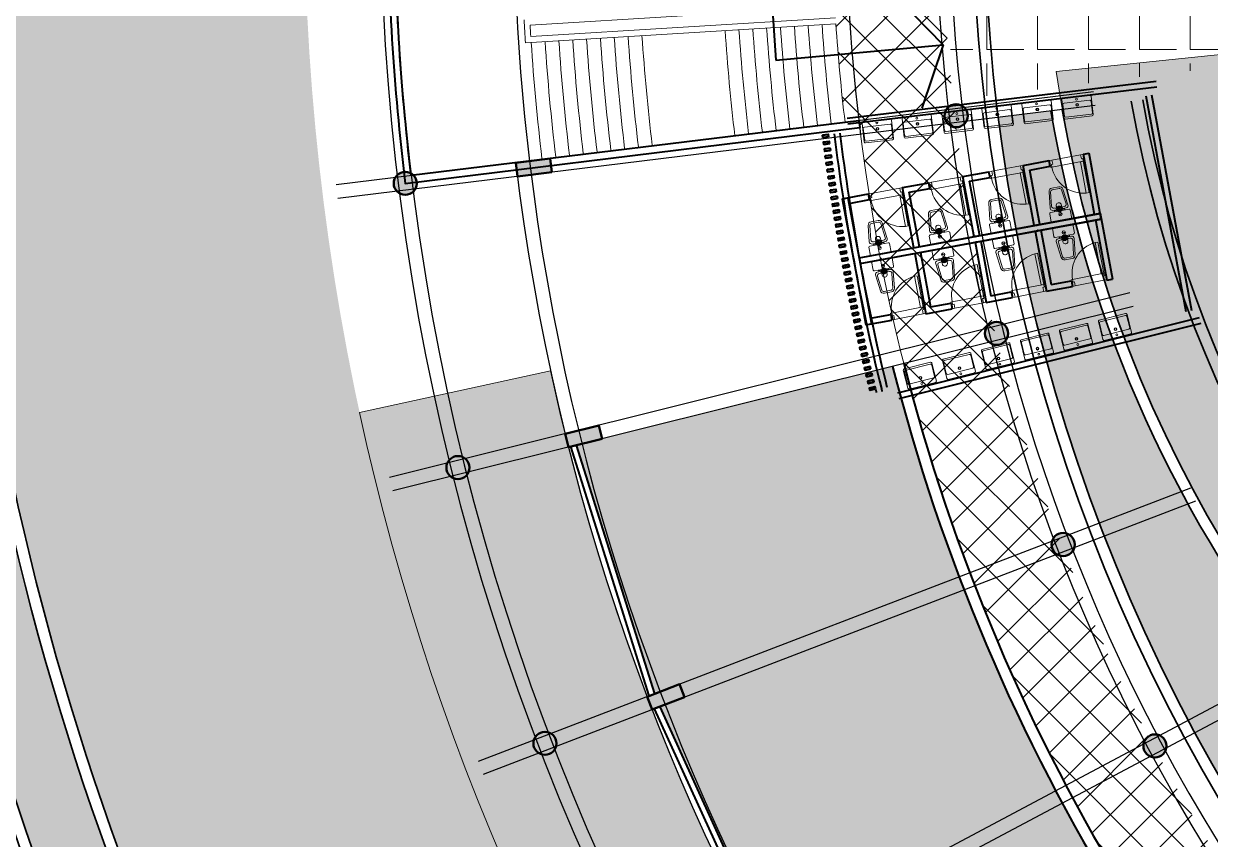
# Model space of a CAD drawing. Header units: inches. Extents: x -1373420 to 1275728, y -1279082 to 1370051.
# Drawn here: x -51074 to -50048, y 44632 to 45338 of the extents above; entities that cross this region are included whole.
import ezdxf

# ---------------------------------------------------------------- set-up
doc = ezdxf.new("R2010")
doc.units = ezdxf.units.IN
doc.header["$LTSCALE"] = 100
doc.header["$MEASUREMENT"] = 0
doc.linetypes.add('DASHED2', pattern=[0.375, 0.25, -0.125])
for name, color, linetype, true_color in [('6', 7, 'Continuous', 0x57a70c), ('7', 7, 'Continuous', 0x4a8e0b), ('road', 7, 'Continuous', 0x768ba2)]:
    doc.layers.add(name, color=color, linetype=linetype, true_color=true_color)
doc.layers.add('a Walkway', color=7, linetype='Continuous', lineweight=30, true_color=0x4b2e26)
for name, color, linetype, lineweight in [('ar_ Door', 7, 'Continuous', 0), ('beam', 40, 'Continuous', 15), ('Building', 250, 'Continuous', 60), ('COLUMN', 1, 'Continuous', 40), ('FIX', 8, 'Continuous', 13), ('fixture', 251, 'Continuous', 18), ('Hatch', 213, 'Continuous', 13), ('Louver', 33, 'Continuous', 40), ('WALL', 7, 'Continuous', 35)]:
    doc.layers.add(name, color=color, linetype=linetype, lineweight=lineweight)
doc.layers.add('HS', color=7, linetype='Continuous')
doc.layers.add('rest circle', color=76, linetype='Continuous')
doc.styles.get("Standard").update_dxf_attribs({"font": 'arial.ttf'})
doc.dimstyles.get("Standard").update_dxf_attribs({"dimtxt": 12, "dimasz": 0.18, "dimexe": 0.18, "dimexo": 0.0625, "dimgap": 0.09, "dimtad": 0, "dimtih": 1, "dimtoh": 1, "dimdec": 1, "dimzin": 0, "dimdsep": 46, "dimlunit": 4, "dimtxsty": 'Standard', "dimcen": 0.09, "dimadec": 0, "dimazin": 0, "dimtfac": 1, "dimtdec": 1, "dimtofl": 0, "dimtmove": 0, "dimatfit": 3, "dimfxl": 1, "dimtolj": 1, "dimtzin": 0, "dimarcsym": 0})

# ---------------------------------------------------------------- blocks, each defined once
blk = doc.blocks.new('A$Cd32af88c')
at = {"layer": 'HS'}
h = blk.add_hatch(color=256, dxfattribs=at)
h.dxf.hatch_style = 1
h.paths.add_polyline_path([(0, 10, 1), (20, 10, 1)])
at = {"layer": 'COLUMN'}
blk.add_circle((10, 10), 10, dxfattribs=at)
blk = doc.blocks.new('A$C2b1145ed')
h = blk.add_hatch(color=256)
h.dxf.hatch_style = 1
h.paths.add_polyline_path([(152.0593707966722, 1605.995182761746), (150.5969386758104, 1617.905736581441), (120.8205541265708, 1614.249656279287), (122.2829862474325, 1602.339102459591)])
h = blk.add_hatch(color=256)
h.dxf.hatch_style = 1
h.paths.add_polyline_path([(195.532790137236, 1375.453578278666), (192.62972739004, 1387.097126993978), (163.5208556017601, 1379.839470125988), (166.4239183489561, 1368.195921410676)])
h = blk.add_hatch(color=256)
h.dxf.hatch_style = 1
h.paths.add_polyline_path([(266.7781191683242, 1151.928473026381), (262.4777037737805, 1163.131438144347), (234.4702909788645, 1152.380399657988), (238.7707063734081, 1141.177434540022)])
at = {"layer": 'Hatch', "lineweight": 5, "true_color": 0x636466}
h = blk.add_hatch(dxfattribs=at)
h.set_pattern_fill('ANSI37', color=251, scale=200)
h.set_pattern_definition([(45, (0, 0), (-17.67766952966369, 17.67766952966369), []), (135, (0, 0), (-17.67766952966369, -17.67766952966369), [])])
edge = h.paths.add_edge_path()
edge.add_line((1180.788041485121, 3147.314239261967), (1134.375030497045, 3216.124357784041))
edge.add_arc((2058.409664708382, 1846.161709622711), 1652.464118393885, 123.9995159391951, 169.3844037144346)
edge.add_line((434.2270731514291, 2150.576840427049), (433.6446437504856, 2150.685437409637))
edge.add_line((433.6446437504856, 2150.685437409637), (397.5272540483896, 2154.981864632687))
edge.add_line((397.5272540483896, 2154.981864632687), (384.1123952329992, 2045.802921381442))
edge.add_line((384.1123952329992, 2045.802921381442), (130.7438710934673, 2076.764797914737))
edge.add_arc((2058.45703773025, 1846.116442155251), 1941.462520070724, 173.177070234812, 179.9999999999999)
edge.add_line((116.9945176595259, 1846.116442155253), (405.928900306335, 1846.116442155253))
edge.add_line((405.928900306335, 1846.116442155253), (405.9397927437553, 1840.116442155395))
edge.add_line((405.9397927437553, 1840.116442155395), (393.9397142169341, 1840.116442155392))
edge.add_arc((2058.457037730245, 1846.116442155271), 1664.528137423911, 180.2065302555176, 183.1532883231089)
edge.add_line((396.4490922795774, 1754.554935315523), (397.6789067561392, 1734.447646361312))
edge.add_arc((2058.457037730261, 1846.116442155272), 1664.528137423928, 183.8467116768918, 186.7934697444786)
edge.add_line((405.6155578763651, 1649.218085762046), (417.5261896375539, 1650.68052745292))
edge.add_line((417.5261896375539, 1650.68052745292), (418.2574056979847, 1644.725250543072))
edge.add_line((418.2574056979847, 1644.725250543072), (418.2465944511412, 1644.723923088878))
edge.add_arc((2058.457037730203, 1846.116442155253), 1652.528137423867, 186.9999999999999, 236)
edge.add_line((1134.375030497044, 476.1085265264669), (1180.788041485121, 544.9186450485395))
edge.add_arc((2058.4570377302, 1846.116442155253), 1569.528137423859, 123.99999999999989, 236.0000000000001, ccw=False)
at = {"layer": 'beam', "lineweight": 25}
for p, q in [((620.442028152921, 1675.595459585274), (-34.51288399052015, 1595.177108286542)), ((621.9044602737827, 1663.684905765578), (-33.05045186965839, 1583.266554466846)), ((651.9420541544171, 1501.616552107393), (11.66960827836499, 1341.9787019016)), ((654.8451169016131, 1489.973003392081), (14.57267102556102, 1330.335153186288)), ((704.4099789594779, 1332.773344509508), (88.36498679041455, 1096.295828052134)), ((708.7103943540214, 1321.570379391542), (92.66540218495817, 1085.092862934167)), ((777.0636266577204, 1171.582900123274), (194.4299001031479, 861.7910525101373)), ((782.6972854111511, 1160.987529008967), (200.0635588565787, 851.1956813958302))]:
    blk.add_line(p, q, dxfattribs=at)
for radius, start, end in [(2054.528137423852, 115.8326743939538, 236.1673256060462), (2042.528137423852, 115.8316913411407, 236.1683086588593), (1939.462520070675, 115.7816644231915, 186.8227471673833), (1574.52813742386, 115.7816644231915, 236.2183355768086), (1562.52813742386, 115.7799876279469, 236.2200123720531), (1652.528137423866, 173.2080300024015, 187.2080300024014), (1951.462520070675, 186.8238371400027, 236.2183355768086), (1939.462520070675, 186.8227471673833, 236.2183355768086)]:
    blk.add_arc((2058.457037730201, 1846.116442155253), radius, start, end, dxfattribs=at)
at = {"layer": 'COLUMN'}
for points in [[(152.0593707966722, 1605.995182761746), (150.5969386758104, 1617.905736581441), (120.8205541265708, 1614.249656279287), (122.2829862474325, 1602.339102459591)], [(195.532790137236, 1375.453578278666), (192.62972739004, 1387.097126993978), (163.5208556017601, 1379.839470125988), (166.4239183489561, 1368.195921410676)], [(266.7781191683242, 1151.928473026381), (262.4777037737805, 1163.131438144347), (234.4702909788645, 1152.380399657988), (238.7707063734081, 1141.177434540022)]]:
    blk.add_lwpolyline(points, close=True, dxfattribs=at)
at = {"layer": 'WALL', "lineweight": 20}
for p, q in [((133.2207513340576, 1733.373289905759), (396.7543349772503, 1749.56426132344)), ((129.1716168378113, 1718.097603924784), (397.670063070273, 1734.592239347112)), ((133.8312367294062, 1723.39194192154), (397.3648203725988, 1739.582913339221))]:
    blk.add_line(p, q, dxfattribs=at)
at = {"layer": 'WALL'}
blk.add_line((417.5261896375539, 1650.68052745292), (418.2574056979847, 1644.725250543072), dxfattribs=at)
blk.add_lwpolyline([(417.526189637554, 1650.68052745292), (30.43112618972964, 1603.151230059797, -0.02908268702793248), (15.9377129334564, 1840.116442155254), (405.9397927437551, 1840.116442155395), (405.9397927437556, 1840.116442155253), (405.928900306335, 1846.116442155253), (10, 1846.116442155253, 0.03090124032127037), (25.26888812850746, 1596.472327973421), (418.2574056979847, 1644.725250543072)], format="xyb", dxfattribs=at)
at = {"layer": 'WALL', "lineweight": 20}
for radius, start, end in [(1933.528137423866, 183.2036710568814, 183.7963289431184), (1664.528137423866, 183.8442184177549, 186.7919699975985), (1928.528137423866, 183.3514518855332, 183.6485481144668), (1832.528137423866, 183.8126613049362, 186.7919699975985), (1760.52875854587, 183.8276818406882, 186.7919699975985), (1748.528137423866, 183.8276818406882, 186.7919699975985), (1736.528137423866, 183.8299462585927, 186.7919699975985), (1724.528137423866, 183.8322421905885, 186.7919699975985), (1712.528137423866, 183.8345702991655, 186.7919699975985), (1700.528137423866, 183.8369312655143, 186.7919699975985), (1688.528137423866, 183.8393257901899, 186.7919699975985), (1676.528137423866, 183.8417545938054, 186.7919699975985), (1928.528137423866, 183.7970972274639, 186.7919699975985), (1916.528137423866, 183.7989574657323, 186.7919699975985), (1904.528137423866, 183.8008411462009, 186.7919699975985), (1892.528137423866, 183.8027487147997, 186.7919699975985), (1880.528137423866, 183.8046806288409, 186.7919699975985), (1868.528137423866, 183.8066373573849, 186.7919699975985), (1856.528137423866, 183.8086193816199, 186.7919699975985), (1844.528137423866, 183.8106271952562, 186.7919699975985), (1652.528137423866, 186.7919699975984, 236.2200123720531)]:
    blk.add_arc((2058.457037730201, 1846.116442155253), radius, start, end, dxfattribs=at)
at = {"lineweight": 60}
for p, rotation in [((492.9677373183259, 1643.823427551398), 6.999999999999978), ((16.56212004614571, 1585.328173022956), 6.999999999999978), ((529.2899740359488, 1454.546135857295), 13.99999999999984), ((63.5641902538357, 1338.427656314328), 13.99999999999984), ((588.4085695692954, 1271.106255533005), 20.99999999999971), ((140.3055180153258, 1099.095610051818), 20.99999999999971), ((669.4422018257983, 1096.23845268027), 27.99999999999963)]:
    blk.add_blockref('A$Cd32af88c', p, dxfattribs=dict(at, rotation=rotation))
blk = doc.blocks.new('window louvers')
at = {"layer": 'ar_ Door'}
for p, q in [((1324973.408022736, -492366.5892883244), (1324971.504022736, -492366.5892883244)), ((1324971.504022736, -492366.5892883244), (1324971.504022735, -492388.5892883217)), ((1324973.408022735, -492388.5892883217), (1324973.408022736, -492366.5892883244)), ((1324950.360022735, -492388.5892883217), (1324950.360022735, -492393.3492883217)), ((1324950.360022735, -492388.5892883217), (1324951.312022735, -492388.5892883217)), ((1324951.312022735, -492388.5892883217), (1324951.312022735, -492390.4932883217)), ((1324951.312022735, -492390.4932883217), (1324952.264022735, -492390.4932883217)), ((1324952.264022735, -492390.4932883217), (1324952.264022735, -492393.3492883217)), ((1324971.504022735, -492388.5892883217), (1324973.408022735, -492388.5892883217)), ((1324973.408022735, -492390.4932883217), (1324972.456022735, -492390.4932883217)), ((1324972.456022735, -492390.4932883217), (1324972.456022735, -492393.3492883217)), ((1324973.408022735, -492388.5892883217), (1324973.408022735, -492390.4932883217)), ((1324974.360022735, -492388.5892883217), (1324973.408022735, -492388.5892883217)), ((1324974.360022735, -492388.5892883217), (1324974.360022735, -492393.3492883217)), ((1324950.360022735, -492393.3492883217), (1324952.264022735, -492393.3492883217)), ((1324974.360022735, -492393.3492883217), (1324972.456022735, -492393.3492883217))]:
    blk.add_line(p, q, dxfattribs=at)
at = {"layer": 'ar_ Door', "linetype": 'DASHED2', "ltscale": 10}
for p, q in [((1324973.408022735, -492388.5892883245), (1324951.312022735, -492388.5892883217)), ((1324972.456022735, -492393.3492883217), (1324952.264022735, -492393.3492883217))]:
    blk.add_line(p, q, dxfattribs=at)
at = {"layer": 'ar_ Door'}
blk.add_arc((1324973.420431579, -492388.6144955697), 22.1084232151082, 94.97277033807457, 179.9346733495194, dxfattribs=at)
blk = doc.blocks.new('basin 01')
at = {"color": 0}
for p, q in [((-2.755877337491258, -1.68609706119878), (-2.755877337491256, -17.68609706119878)), ((-2.230198646982899, -5.993653774194172), (-2.230198646982899, -16.13664382079912)), ((-1.755877337491258, -0.6860970611987796), (21.74412266250874, -0.6860970611987796)), ((-1.172495039794739, -4.935950167005103), (21.16074036407371, -4.935950167005103)), ((22.21844397162931, -5.993653774194172), (22.21844397162931, -16.13664382079912)), ((22.74412266250874, -1.68609706119878), (22.74412266250874, -17.68609706119878)), ((21.74412266250874, -18.68609706119878), (-1.75587733749126, -18.68609706119878)), ((-1.172495039794739, -17.1943474279891), (21.16074036407371, -17.1943474279891))]:
    blk.add_line(p, q, dxfattribs=at)
for centre, radius in [((9.994122662508742, -7.726144031769707), 1.189062721042619), ((9.994122662508742, -2.732613738520001), 0.8109060988912583), ((9.994122662508742, -7.726144031769707), 0.8109060988912583)]:
    blk.add_circle(centre, radius, dxfattribs=at)
for centre, radius, start, end in [((-1.755877337491258, -1.68609706119878), 1, 90, 180), ((-1.172495039794739, -5.993653774194172), 1.057703607249467, 90, 180), ((21.16074036407371, -5.993653774194172), 1.057703607249467, 0, 90), ((21.74412266250874, -1.68609706119878), 1, 0, 90), ((-1.75587733749126, -17.68609706119878), 1, 180, 270), ((-1.172495039794739, -16.13664382079912), 1.057703607249467, 180, 270), ((21.16074036407371, -16.13664382079912), 1.057703607249467, 270, 0), ((21.74412266250874, -17.68609706119878), 1, 270, 0)]:
    blk.add_arc(centre, radius, start, end, dxfattribs=at)
blk = doc.blocks.new('COMMODE')
for p, q in [((9, 4.583000645652646e-13), (-8.999999999999996, 4.547473508864641e-13)), ((-8.999999999999996, -7.515937766717343), (-8.999999999999996, 4.547473508864641e-13)), ((9, 4.583000645652646e-13), (9.000000000000007, -7.515937766717336)), ((8.142857142855071, -8.373080623862272), (-8.14285714285506, -8.373080623862279)), ((-4.499999999985445, -9.857579529830673), (-5.873441270683539, -9.857579529830673)), ((4.500000000000004, -9.139822511969665), (-4.499999999970893, -9.139822511976945)), ((4.500000000000004, -9.85757952983067), (-4.499999999970893, -9.857579529823397)), ((4.500000000000004, -9.857579529845221), (5.881443433478129, -9.857579529823393)), ((-6.092598863702722, -26.37565756614595), (-7.865608193664226, -12.0344154735717)), ((-6.448946938529836, -13.31312372577622), (-4.830297785651045, -26.06314640897426)), ((4.417308428644905, -11.3899307888928), (-4.622825299768007, -11.38993078890007)), ((4.830297785694722, -26.06314640891605), (6.244823703091249, -13.2806423093275)), ((6.158749513007944, -26.31493391757203), (7.874245211816749, -12.02711145085731)), ((3.116211558241059, -27.49999999999955), (-3.116211558095518, -27.49999999999955)), ((3.175325871023244, -28.99999999999955), (-3.116211558095518, -28.99999999999955))]:
    blk.add_line(p, q)
at = {"ltscale": 3}
for p, q in [((-4.499999999999996, -8.373080623862279), (-4.499999999985445, -9.857579529830673)), ((4.500000000000004, -8.373080623862275), (4.500000000000004, -9.857579529837945)), ((-2.897350294850181, -11.38993078890007), (-2.897350294850181, -10.88993078890007)), ((-2.897350294850181, -10.88993078890007), (2.897350294835636, -10.88993078890735)), ((2.897350294850188, -11.38993078890007), (2.897350294835636, -10.88993078890735))]:
    blk.add_line(p, q, dxfattribs=at)
at = {"lineweight": 30, "ltscale": 3}
for p, q in [((1.192636729479776, -9.999999999999545), (-1.192636729479769, -9.999999999999542)), ((3.552713678800501e-15, -11.19263672947932), (3.552713678800501e-15, -8.807363270519769))]:
    blk.add_line(p, q, dxfattribs=at)
for points in [[(-1.963492973547542, -11.3899307888928, 0.04098855763197906), (-2.123208513294227, -11.94684011669551, 0.04938053971936595), (-2.21813614631537, -12.90568097218011, 0.04938053971985383), (-2.123208513294223, -13.86452182767198)], [(2.123208513279685, -13.8645218276647, 0.04938053971978588), (2.218136146300825, -12.90568097218011, 0.04938053971944185), (2.123208513294234, -11.94684011669551, 0.0409885576318163), (1.963492973547549, -11.3899307888928)]]:
    blk.add_lwpolyline(points, format="xyb")
for radius in [2.25, 2]:
    blk.add_circle((3.552713678800501e-15, -9.999999999999542), radius, dxfattribs=at)
blk.add_circle((7.276668156919186e-11, -5.366644977143093), 1.403271053599097)
for centre, radius, start, end in [((-8.14285714285506, -7.515937766717343), 0.8571428571427337, 180, 270), ((-5.873441270683539, -11.85757952983067), 2, 90, 185.0726006973302), ((0.1446776674565697, -6.527053222579067), 1.169392544666054, 97.10686423291344, 170.8466595251927), ((-0.1446776673255918, -4.206236731707119), 1.169392544666032, 277.106864233741, 350.8466595251927), ((5.881443433478129, -11.8575795298234), 2, 355.137433176311, 90), ((8.142857142855071, -7.515937766717336), 0.8571428571427337, 270, 0), ((-4.622825299768003, -13.218502217474), 1.828571428571166, 90, 182.9661600118432), ((4.417308428630356, -13.21850221745945), 1.828571428571166, 358.0525504360095, 90), ((-3.116211558095518, -25.99999999999955), 2.999999999999568, 187.1934138251031, 270), ((-2.950492226489576, -25.5614746275528), 1.945595928377468, 194.9425229837544, 265.1138173414334), ((2.950492226518701, -25.5614746275528), 1.945595928377468, 274.8861826585666, 345.0574770162456), ((3.175325871008692, -25.99999999999955), 2.999999999999568, 270, 353.974102535233)]:
    blk.add_arc(centre, radius, start, end)
at = {"ltscale": 3}
blk.add_arc((3.552713678800501e-15, -13.28751385303576), 2.200216487904928, 195.2036435692297, 344.7963564307702, dxfattribs=at)
blk = doc.blocks.new('*D320')
at = {"layer": 'Defpoints', "color": 0, "transparency": 16777216}
for p in [(-50847.50955229976, 46755.95378662444), (-52799.40904145025, 45409.08790049665), (-51189.54562904343, 45080.45133774944)]:
    blk.add_point(p, dxfattribs=at)
at = {"layer": 'rest circle', "color": 0, "lineweight": -2, "transparency": 16777216}
for p, q in [((-52457.40896729056, 47084.41398663764), (-52627.12189372697, 46253.0560007868)), ((-50847.57078936017, 46755.96628752165), (-52457.54932744058, 47084.62635195562)), ((-52799.37303886627, 45409.26426323066), (-52629.66011242987, 46240.62224908148)), ((-51189.60686610384, 45080.46383864665), (-52799.58540418425, 45409.12390308063))]:
    blk.add_line(p, q, dxfattribs=at)
at = {"layer": 'rest circle', "color": 0, "transparency": 16777216}
for points in [[(-52457.43836107956, 47084.41998706831), (-52457.37957350156, 47084.40798620698), (-52457.37296470658, 47084.59034937165)], [(-52799.40243265528, 45409.27026366132), (-52799.34364507727, 45409.25826279999), (-52799.40904145025, 45409.08790049665)]]:
    blk.add_solid(points, dxfattribs=at)
at = {"layer": 'rest circle', "color": 0, "transparency": 16777216, "insert": (-52628.39100307842, 46246.83912493415), "char_height": 12, "attachment_point": 5}
blk.add_mtext('\\A1;142\'-6"', dxfattribs=at)
blk = doc.blocks.new('*D321')
at = {"layer": 'Defpoints', "color": 0, "transparency": 16777216}
for p in [(-51189.54562904343, 45080.45133774944), (-49722.99299724868, 43058.81611164487), (-51421.98742308496, 41826.31644284165)]:
    blk.add_point(p, dxfattribs=at)
at = {"layer": 'rest circle', "color": 0, "lineweight": -2, "transparency": 16777216}
for p, q in [((-51189.59621938267, 45080.41463805496), (-52888.68575505674, 43847.84597382611)), ((-52888.43435975959, 43847.80596876921), (-52165.59488576821, 42851.37548836325)), ((-49723.04358758792, 43058.77941195038), (-51422.13312326199, 41826.21074772153)), ((-51422.09311820508, 41826.46214301867), (-52144.93259219646, 42822.89262342463))]:
    blk.add_line(p, q, dxfattribs=at)
at = {"layer": 'rest circle', "color": 0, "transparency": 16777216}
for points in [[(-52888.41007639676, 43847.82358462257), (-52888.45864312243, 43847.78835291586), (-52888.54005487971, 43847.95166894623)], [(-51422.06883484224, 41826.47975887202), (-51422.11740156791, 41826.44452716532), (-51421.98742308496, 41826.31644284165)]]:
    blk.add_solid(points, dxfattribs=at)
at = {"layer": 'rest circle', "color": 0, "transparency": 16777216, "insert": (-52155.26373898234, 42837.13405589394), "char_height": 12, "attachment_point": 5}
blk.add_mtext('\\A1;208\'-1{\\H1.000000x;\\S1/2;}"', dxfattribs=at)

msp = doc.modelspace()

# ---------------------------------------------------------------- hatches: boundary and pattern name
at = {"layer": '6', "lineweight": 15}
h = msp.add_hatch(color=256, dxfattribs=at)
h.dxf.hatch_style = 1
edge = h.paths.add_edge_path()
edge.add_arc((-48703.4487125238, 45452.90154609886), 1959.17087742018, 192.2305643744795, 229.0825932861713)
edge.add_line((-49986.64767547656, 43972.44521496027), (-49790.1692574343, 44198.46778066376))
edge.add_line((-49790.1692574343, 44198.46778066376), (-49629.65034616335, 44076.22068792243))
edge.add_line((-49629.65034616335, 44076.22068792243), (-49568.13869242047, 44167.41546487027))
edge.add_line((-49568.13869242047, 44167.41546487027), (-49339.04797342989, 44051.85118898704))
edge.add_line((-49339.04797342989, 44051.85118898704), (-49532.8488594738, 43625.07036174294))
edge.add_arc((-49640.40585396222, 43678.28159148053), 119.9997584729601, 242.302220146099, 333.6772058903276, ccw=False)
edge.add_arc((-48710.5404378913, 45449.58097871683), 2120.537488991543, 192.1915485393732, 242.3022201460986, ccw=False)
edge.add_line((-50783.25356213585, 45001.76455784448), (-50618.15233600247, 45037.85870352836))
at = {"layer": '7', "lineweight": 15}
h = msp.add_hatch(color=256, dxfattribs=at)
h.dxf.hatch_style = 1
h.paths.add_polyline_path([(-48099.72675370669, 46855.11345182407, 0.4258379479465526), (-50139.12575457268, 46004.38097036493), (-50066.83445427867, 45976.63094013611, -0.4496693631724198), (-48464.78152311924, 46343.68913029959)])
h.paths.add_polyline_path([(-50139.12575457268, 46004.38097036493, 0.001957557204224272), (-50143.42616996721, 45993.17800524695), (-50072.58108464124, 45965.9831249313, -0.00275360887647418), (-50066.83445427867, 45976.63094013611)])
h.paths.add_polyline_path([(-50072.58108464124, 45965.9831249313), (-50143.42616996721, 45993.17800524695, 0.02859349595215895), (-50196.09122964719, 45826.14577569898), (-50139.96790117057, 45812.152658297, -0.03827596053809423)])
h.paths.add_polyline_path([(-50196.09122964719, 45826.14577569898, 0.00195755720422405), (-50198.99429239437, 45814.50222698368), (-50143.88107805981, 45800.76095932336, -0.002741204816102277), (-50139.96790117057, 45812.152658297)])
h.paths.add_polyline_path([(-50143.88107805981, 45800.76095932336), (-50198.99429239437, 45814.50222698368, 0.02859349595215476), (-50230.91068656323, 45642.2967741022), (-50185.47070835611, 45636.7174463306, -0.03857098617787343)])
h.paths.add_polyline_path([(-50185.47070835609, 45262.43201513373), (-50230.91068656291, 45256.85268736217, 0.02859349595214618), (-50198.99429239379, 45084.64723448081), (-50143.88107805979, 45098.38850214097, -0.03857098617787359)])
h.paths.add_polyline_path([(-50139.96790117055, 45086.99680316733, -0.002741204816102324), (-50143.88107805979, 45098.38850214097), (-50198.99429239379, 45084.64723448081, 0.001957557204224039), (-50196.09122964659, 45073.00368576549)])
h.paths.add_polyline_path([(-50139.96790117055, 45086.99680316733), (-50196.09122964659, 45073.00368576549, 0.02859349595214371), (-50143.42616996636, 44905.9714562177), (-50072.5810846412, 44933.16633653305, -0.03827596053809373)])
h.paths.add_polyline_path([(-50066.83445427864, 44922.51852132823, -0.002753608876474118), (-50072.5810846412, 44933.16633653305), (-50143.42616996636, 44905.9714562177, 0.001957557204224209), (-50139.12575457181, 44894.76849109973)])
h.paths.add_polyline_path([(-50066.83445427864, 44922.51852132823), (-50139.12575457181, 44894.76849109973, 0.425837947945305), (-48099.72675371044, 44044.03600964118), (-48464.78152312056, 44555.46033116386, -0.4496693631719589)])
h = msp.add_hatch(color=256, dxfattribs=at)
h.dxf.hatch_style = 1
edge = h.paths.add_edge_path()
edge.add_arc((-49103.00053661606, 45449.57473073062), 808.5281374239695, 100.53464938290222, 109.20737012838211, ccw=False)
edge.add_line((-49250.82382607023, 46244.47473960042), (-49372.72584223081, 46504.15605309258))
edge.add_arc((-49103.0005366168, 45449.57473073111), 1088.528137423296, 104.3467154569735, 104.993765087243)
edge.add_arc((-49103.00053661605, 45449.57473073073), 1088.528137423855, 104.9937650872759, 170.6272919764018)
edge.add_line((-50176.99665743444, 45626.8480745546), (-49898.66938414209, 45593.20214483642))
edge.add_arc((-49103.00053661605, 45449.5747307307), 808.528137423877, 140.0696718512458, 169.7676391853799, ccw=False)
edge.add_line((-49723.00053661605, 45968.53306143377), (-49723.00053661605, 46069.57473073073))
edge.add_line((-49723.00053661605, 46069.57473073073), (-49621.9588673191, 46069.57473073073))
edge.add_arc((-49103.00053661607, 45449.57473073073), 808.5281374238493, 110.3031417423893, 129.9303281487518, ccw=False)
edge = h.paths.add_edge_path()
edge.add_line((-49621.9588673191, 44829.57473073073), (-49723.00053661605, 44829.57473073073))
edge.add_line((-49723.00053661605, 44829.57473073073), (-49723.00053661605, 44930.61640002769))
edge.add_arc((-49103.00053661448, 45449.57473073172), 808.5281374256944, 188.8164373086319, 219.9303281487345, ccw=False)
edge.add_line((-49901.97547054972, 45325.65215832362), (-50180.7342500216, 45296.65792670805))
edge.add_arc((-49103.00053661605, 45449.57473073072), 1088.528137423843, 188.0756424599632, 269.6597984434082)
edge.add_line((-49109.46378389065, 44361.06578157224), (-49109.46378389065, 44641.07242681271))
edge.add_arc((-49103.00053661606, 45449.57473073073), 808.5281374238525, 230.0696718512478, 269.54198163585875, ccw=False)
h = msp.add_hatch(color=256, dxfattribs=at)
h.dxf.hatch_style = 1
h.paths.add_polyline_path([(-50105.96400448996, 45626.95525060756), (-49897.16164585407, 45601.31754468696, -0.1373075392629942), (-49703.00053662072, 45991.53206208273), (-49703.00053662072, 46049.5747307308), (-49644.95786797264, 46049.5747307308, -0.3847685516195208), (-48561.0432052688, 46049.5747307308), (-48503.00053662072, 46049.5747307308), (-48503.00053662072, 45991.53206207679), (-48459.95936292275, 46030.40952813571, -0.3847685516168957), (-48459.95936292376, 44868.73993332477), (-48503.00053662072, 44907.61739938291), (-48503.00053662072, 44849.5747307308), (-48561.0432052688, 44849.5747307308, -0.3847685516195204), (-49644.95786797264, 44849.5747307308), (-49703.00053662072, 44849.5747307308), (-49703.00053662072, 44907.61739938355, -0.1373075392621312), (-49897.16164585143, 45297.83191677768), (-50105.96400448996, 45272.19421085677, 11.39635630064019)])
h.paths.add_polyline_path([(-49644.95786797264, 46049.5747307308), (-49703.00053662072, 46049.5747307308), (-49703.00053662072, 45991.53206208273, -0.02539728423062254)], flags=17)
h.paths.add_polyline_path([(-49703.00053662072, 44907.61739938355), (-49703.00053662072, 44849.5747307308), (-49644.95786796813, 44849.5747307308, -0.02539728423263567)], flags=17)
h.paths.add_polyline_path([(-48503.00053662072, 44907.61739937888, -0.02539728423062363), (-48561.0432052688, 44849.5747307308), (-48503.00053662072, 44849.5747307308)], flags=17)
h.paths.add_polyline_path([(-48503.00053662072, 46049.5747307308), (-48561.0432052688, 46049.5747307308, -0.02539728423062241), (-48503.00053662072, 45991.53206208273)], flags=17)
at = {"layer": 'a Walkway', "true_color": 0x939598}
h = msp.add_hatch(color=252, dxfattribs=at)
h.dxf.hatch_style = 1
h.paths.add_polyline_path([(-49652.99299724869, 43058.81611164488), (-49712.99299724869, 43058.81611164488), (-49712.99299724869, 41100.46151168257, -0.1177984113088613), (-49731.35194097363, 41023.61757859906), (-50183.91729696357, 40130.54136735495), (-50130.48241149084, 40103.25128158214), (-49677.8315681708, 40996.49619045157, 0.1177984113088613), (-49652.99299724869, 41100.46151168281)])
h.paths.add_polyline_path([(-51141.00319411352, 45619.42950440744), (-51141.00319411352, 46355.51222278598, -0.2550744230892159), (-50861.10307432551, 46868.47817592439, 0.09494354409176611), (-50162.18099126322, 47534.26185411481, 0.08754516116815408), (-49777.9627669102, 48338.441842773, 0.003875642468006892), (-49767.61453312699, 48376.82917830333, 0.01550492413256617), (-49732.20515681349, 48531.85573741767, 0.02707384384720121), (-49693.63817728154, 48806.6965977855), (-49753.4201291932, 48811.80719712746, -0.02707384384720117), (-49791.08482532061, 48543.3963022432, -0.01550492413256597), (-49825.66579108709, 48391.99662532828, -0.003875642468006653), (-49835.77192554792, 48354.5073703895, -0.087545161168154), (-50211.00127569411, 47569.14135852768, -0.09494354409178157), (-50893.5719150017, 46918.93384344691, 0.2550744230892215), (-51201.00319411352, 46355.51222278598), (-51201.00319411352, 45621.51628666505, 0.3055452732718371), (-49808.47438688006, 43211.61328671277, -0.2867533266225186), (-49712.99299724869, 43058.81611164488), (-49652.99299724869, 43058.81611164488, 0.2867513436293993), (-49782.17218571514, 43265.54096250156, -0.3057773431542215)])
h = msp.add_hatch(color=252, dxfattribs=at)
h.dxf.hatch_style = 1
h.paths.add_polyline_path([(-50175.53319997241, 45635.49727372725), (-50115.90322059744, 45628.17563289304, -11.43012603352641), (-50115.90322059743, 45270.9738285713), (-50175.53319997241, 45263.65218773709, 11.62344687181093)])
at = {"layer": 'Hatch', "true_color": 0x939598}
h = msp.add_hatch(dxfattribs=at)
h.set_pattern_fill('ANGLE', color=252, scale=160)
h.set_pattern_definition([(0, (-256.9494578633457, 16363.62259115526), (0, 44), [32, -12]), (90, (-256.9494578633457, 16363.62259115526), (-44, 2.694222958124178e-15), [32, -12])])
h.paths.add_polyline_path([(-49703.00053662072, 45961.21583884188, 0.1360791452541328), (-49880.8079961705, 45579.15937248223), (-50268.03679249074, 45626.70509020738, 0.05668141984293314), (-50268.03679249074, 45272.44437125696), (-49880.80799616782, 45319.99008898241, 0.1360791452532025), (-49703.00053662072, 44937.93362262458)])
h.paths.add_polyline_path([(-48503.00053662072, 45961.21583884188, 0.03967996962817219), (-48591.35942850964, 46049.5747307308), (-49614.6416447318, 46049.5747307308, 0.03967996962817226), (-49703.00053662072, 45961.21583884188), (-49703.00053662072, 44937.93362262458, 0.03967996963029965), (-49614.64164472721, 44849.5747307308), (-48591.35942850963, 44849.5747307308, 0.03967996962817156), (-48503.00053662072, 44937.93362261972)])
h.paths.add_polyline_path([(-49270.507563637, 46220.105729075, -0.1169813266853209), (-49372.50057979344, 46190.6188253966, 0.08955671056213502), (-49614.6416447318, 46049.5747307308), (-48591.35942850964, 46049.5747307308, 0.2341805125650865)])
h.paths.add_polyline_path([(-48591.35942850963, 44849.5747307308), (-49614.6416447318, 44849.5747307308, 0.3684773065242549)])
at = {"layer": 'HS', "lineweight": 60, "true_color": 0xfeeab9}
h = msp.add_hatch(color=254, dxfattribs=at)
h.dxf.hatch_style = 1
h.paths.add_polyline_path([(-50322.24201775085, 45041.5426424837), (-50573.46182139868, 44978.86742125225), (-50595.79764272957, 44973.33468580281), (-50528.01107017254, 44758.34314461087), (-50506.52798929565, 44766.58972672126), (-50502.2275739011, 44755.38676160329), (-50523.71065477798, 44747.1401794929), (-50430.22404139327, 44542.00252887527), (-50409.90609769065, 44552.80577117392), (-50404.27243893722, 44542.21040005962), (-50424.59038263984, 44531.40715776097), (-50306.8006135064, 44339.19172427407), (-50287.95070072068, 44352.39057530122), (-50284.50924210258, 44347.47566303548), (-50072.41321959191, 44495.98948899725, -0.09096919954508863)])
h.paths.add_polyline_path([(-50072.41321959191, 44495.98948899725), (-50284.50924210258, 44347.47566303548), (-50281.06778348448, 44342.56075076976), (-50299.9176962702, 44329.36189974259), (-50159.5807455427, 44152.93417277325), (-50142.47987245685, 44168.33186806078), (-50134.45030518054, 44159.41413015504), (-50151.5511782664, 44144.01643486752), (-49990.75914664452, 43986.0065454619), (-49975.6622478881, 44003.37354083831), (-49974.15282872765, 44002.06142278033), (-49804.28087226039, 44197.47675477307, -0.06055461174274438)])
at = {"layer": 'road', "lineweight": 15, "true_color": 0xbdbdbd}
h = msp.add_hatch(color=9, dxfattribs=at)
h.dxf.hatch_style = 1
edge = h.paths.add_edge_path()
edge.add_arc((-48512.42961061766, 39322.25093822867), 1468.775614847834, 152.7167293442817, 188.8392590590656, ccw=False)
edge.add_line((-49817.80557196274, 39995.52310185497), (-49128.73058007032, 41356.49535396245))
edge.add_line((-49128.73058007032, 41356.49535396245), (-48853.92537851111, 41883.02624878185))
edge.add_line((-48853.92537851111, 41883.02624878185), (-48950.22644767451, 41932.04384332411))
edge.add_line((-48950.22644767451, 41932.04384332411), (-49277.83157788785, 41288.42343319191))
edge.add_arc((-49331.30325140138, 41315.64070953734), 59.9999999999984, 180, 333.0237404934612, ccw=False)
edge.add_line((-49391.30325140138, 41315.64070953734), (-49391.30325140138, 42834.24657650007))
edge.add_arc((-49151.30325140138, 42834.24657650007), 239.9999999999945, 153.6772058905331, 180, ccw=False)
edge.add_line((-49366.41767334484, 42940.6692501741), (-49102.01002921099, 43475.12206517765))
edge.add_arc((-48886.89560726754, 43368.69939150361), 239.9999999999988, 89.9999999999996, 153.6772058905298, ccw=False)
edge.add_line((-48886.89560726753, 43608.69939150361), (-48754.81135134663, 43608.69939150361))
edge.add_line((-48754.81135134664, 43608.69939150361), (-48754.81135134664, 43928.49224334327))
edge.add_arc((-48659.78802607628, 45383.26274398535), 1457.870584751549, 243.5631604639064, 266.26283846015684, ccw=False)
edge.add_line((-49308.8480529637, 44077.84797335468), (-49532.84874977207, 43625.07058348484))
edge.add_arc((-49640.40596074392, 43678.28192032168), 120.0000000000304, 242.3023382678722, 333.677205890634, ccw=False)
edge.add_arc((-48710.54865533757, 45449.5747307307), 2120.528137423806, 130.3859883242852, 242.30233826787298, ccw=False)
edge.add_arc((-52803.09937125228, 49157.66523424999), 3430.87745045066, 322.4093210395351, 351.1558031603668)
edge.add_line((-49413.01478890757, 48630.17437692685), (-49704.79403915631, 48630.17437692685))
edge.add_arc((-52248.94320027625, 49025.14279687776), 2574.625216761812, 302.7617777672401, 351.17551577751783, ccw=False)
edge.add_arc((-50531.00319411352, 46355.51222278599), 599.999999999997, 122.761777767219, 180)
edge.add_line((-51131.00319411352, 46355.51222278599), (-51131.00319411352, 45619.07920969237))
edge.add_arc((-48717.01723659035, 45449.57473073072), 2419.929745159374, 175.9834162610441, 244.0014358030916)
edge.add_arc((-49882.99299724868, 43058.81611164488), 239.9999999999983, 0, 64.00164332105783, ccw=False)
edge.add_line((-49642.99299724869, 43058.81611164488), (-49642.99299724869, 41100.46151168285))
edge.add_arc((-49882.99299724868, 41100.46151168285), 239.9999999999982, 333.12643948419696, 359.99999999999915, ccw=False)
edge.add_line((-49668.91150603699, 40991.97595909366), (-50121.57659724536, 40098.70293395338))
edge.add_arc((-48495.59807198422, 39261.67600197822), 1828.775614847853, 152.7613372104385, 188.8392590590656)
edge.add_line((-50302.65391064246, 38980.66097491863), (-50146.68216139045, 37977.69090922242))
edge.add_arc((-39114.57526061543, 40407.64337523343), 11296.55043175575, 192.4217289673663, 201.0666591447518)
edge.add_line((-49656.09658965703, 36347.05478162265), (-48998.33723445701, 35018.36987022885))
edge.add_arc((-46273.93636066301, 36429.51774100736), 3068.175098382133, 207.3826347407896, 247.4274182996669)
edge.add_line((-47451.66606790494, 33596.38322760845), (-46045.20458410899, 32839.50109395246))
edge.add_line((-46045.20458410899, 32839.50109395246), (-45853.10819477928, 33196.46046814652))
edge.add_line((-45853.10819477928, 33196.46046814652), (-47314.21499176955, 33982.74977840944))
edge.add_arc((-46290.76789929644, 36490.09267725788), 2708.17509838219, 207.4499354029386, 247.7957021570138, ccw=False)
edge.add_line((-48694.04030607498, 35241.69606467264), (-49342.8861842934, 36552.37560331141))
edge.add_arc((-39131.4067992488, 40468.21831148371), 10936.55043175575, 192.4802334437507, 200.9805487919396, ccw=False)
edge.add_line((-49809.53331232132, 38104.79928025912), (-49963.76105278064, 39096.55456749853))
edge = h.paths.add_edge_path()
edge.add_arc((-49418.34942485105, 48150.38081500509), 875.8694496089561, 20.94516793439053, 76.75269235666866)
edge.add_line((-49217.63986671454, 49002.94340275507), (-49258.88770391299, 48827.73319778273))
edge.add_arc((-49418.34942485107, 48150.3808150051), 695.8694496089581, 76.75269235666651, 86.66432080744909)
edge.add_arc((-52738.63980386217, 49121.00986334479), 3372.089042344694, 350.186108655981, 355.30622933074596, ccw=False)
edge.add_arc((-49418.34942485104, 48150.3808150051), 395.8694496089535, -122.23560870915247, 89.64488653429731, ccw=False)
edge.add_arc((-52738.63980386218, 49121.0098633448), 3372.089042344712, 332.1030484943988, 337.2231691691637, ccw=False)
edge.add_arc((-49418.34942485104, 48150.38081500509), 695.8694496089522, 240.7449570176929, 269.3301190898321)
edge.add_line((-49426.48508587716, 47454.55892549691), (-49430.69397587951, 47094.58353016419))
edge.add_arc((-49418.34942485105, 48150.3808150051), 1055.869449608956, 269.3301190898333, 301.2201330454206)
edge.add_line((-48871.0632082955, 47247.42007843577), (-48964.36216586689, 47401.35287064097))
edge.add_arc((-49418.34942485104, 48150.3808150051), 875.8694496089527, 301.2201330454201, 341.0826504899052)
edge.add_line((-48589.78810924126, 47866.42053779491), (-48760.06581087402, 47924.77723686765))
edge.add_arc((-49418.34942485104, 48150.3808150051), 695.8694496089506, 341.0826504899048, 380.9451679343896)
edge.add_line((-48768.46097072223, 48399.13629351589), (-48600.35483844567, 48463.4816763418))

# ---------------------------------------------------------------- linework, layer by layer
at = {"lineweight": 15}
msp.add_lwpolyline([(-49621.9588673191, 44829.57473073073), (-49723.00053661605, 44829.57473073073), (-49723.00053661605, 44930.61640002769, -0.1366002080572286), (-49901.97547054972, 45325.65215832362), (-50180.7342500216, 45296.65792670805, 0.3718179742824982), (-49109.46378389065, 44361.06578157224), (-49109.46378389065, 44641.07242681271, -0.1739538700848858)], format="xyb", close=True, dxfattribs=at)
at = {"layer": '7', "lineweight": 15}
msp.add_lwpolyline([(-50618.15233600247, 45037.85870352836, 0.1621976409319907), (-49986.64767547656, 43972.44521496027), (-49790.1692574343, 44198.46778066376), (-49629.65034616335, 44076.22068792243), (-49568.13869242047, 44167.41546487027), (-49339.04797342989, 44051.85118898704), (-49532.8488594738, 43625.07036174294, -0.4212600176870277), (-49696.1826701845, 43572.03240886873, -0.2222013465315255), (-50783.25356213585, 45001.76455784448)], format="xyb", close=True, dxfattribs=at)
at = {"layer": 'a Walkway'}
for centre, radius, start, end in [((-48710.54865533658, 45449.57473073344), 1542.52813742386, 66.43195298469485, 293.5680470150951), ((-48710.54865533658, 45449.57473073344), 1532.52813742386, 66.43195298469485, 293.5680470150951), ((-49103.00053661776, 45449.5747307322), 1088.528137420605, 189.8344394760818, 94.86029325454022), ((-49103.00053661776, 45449.5747307322), 1028.528137420605, 189.9999358214068, 93.80878435968445), ((-49103.00053661776, 45449.5747307322), 1018.528137420605, 190.0294168018942, 93.71640662718067), ((-48717.01723659036, 45449.57473073072), 2499.929745159372, 175.9834162610815, 244.0014545257845), ((-48717.01723659036, 45449.57473073072), 2489.929745159372, 175.9834162610815, 244.0014545257845), ((-48717.01723659036, 45449.57473073072), 2429.929745159372, 175.9834162610815, 244.0014545257845), ((-48717.01723659036, 45449.57473073072), 2419.929745159372, 175.9834162610815, 244.0014545257845), ((-49103.00053661776, 45449.5747307322), 1098.528137420605, 189.808616537835, 305.5192525803602)]:
    msp.add_arc(centre, radius, start, end, dxfattribs=at)
at = {"layer": 'Louver'}
for points in [[(-50377.63551938779, 45240.22080765693), (-50377.88719777988, 45242.20490896153), (-50382.8474510414, 45241.57571298133), (-50382.59577264931, 45239.59161167672)], [(-50376.86820983761, 45234.27007518832), (-50377.1260251119, 45236.25338839715), (-50382.08430813398, 45235.60885021141), (-50381.82649285969, 45233.62553700259)], [(-50376.08249456102, 45228.32174497195), (-50376.34644425006, 45230.3042511035), (-50381.30270957896, 45229.64437688087), (-50381.0387598899, 45227.66187074933)], [(-50375.27838107779, 45222.37587393695), (-50375.54846265544, 45224.35755401744), (-50380.50266285667, 45223.6823500733), (-50380.23258127901, 45221.70066999282)], [(-50374.45587708377, 45216.43251898889), (-50374.73208796518, 45218.41335405243), (-50379.68417562406, 45217.72282684891), (-50379.40796474264, 45215.74199178537)], [(-50373.61499045083, 45210.49173700927), (-50373.8973279925, 45212.4717080981), (-50378.84725571455, 45211.76586424393), (-50378.56491817288, 45209.78589315512)], [(-50372.75572922676, 45204.55358485498), (-50373.04419072653, 45206.53267301955), (-50377.99191113796, 45205.81151927011), (-50377.70344963817, 45203.83243110555)], [(-50371.87810163519, 45198.61811935771), (-50372.17268433233, 45200.59630565696), (-50377.11815008046, 45199.85984891411), (-50376.82356738332, 45197.88166261486)], [(-50370.98211607557, 45192.68539732345), (-50371.28281715074, 45194.66266282495), (-50376.22598090446, 45193.91091013703), (-50375.9252798293, 45191.93364463554)], [(-50370.06778112303, 45186.75547553196), (-50370.37459769832, 45188.73180131207), (-50375.31541214859, 45187.96475987381), (-50375.00859557329, 45185.98843409371)], [(-50369.13510552829, 45180.82841073614), (-50369.4480346673, 45182.80377788022), (-50374.38645252753, 45182.02145503268), (-50374.07352338851, 45180.04608788861)], [(-50368.18409821762, 45174.90425966162), (-50368.50313692542, 45176.87864926422), (-50373.43911093196, 45176.0810524947), (-50373.12007222415, 45174.1066628921)], [(-50367.21476829274, 45168.98307900607), (-50367.53991351594, 45170.95647217111), (-50372.47339642855, 45170.14360911308), (-50372.14825120533, 45168.17021594806)], [(-50366.22712503072, 45163.06492543881), (-50366.5583736575, 45165.03730327971), (-50371.48931825973, 45164.20918171277), (-50371.15806963295, 45162.23680387187)], [(-50365.22117788391, 45157.14985560012), (-50365.55852674399, 45159.12119924002), (-50370.48688584375, 45158.2778270898), (-50370.14953698368, 45156.30648344989)], [(-50364.19693647982, 45151.23792610079), (-50364.5403823446, 45153.20821667276), (-50369.4661087745, 45152.34960201083), (-50369.12266290972, 45150.37931143887)], [(-50363.15441062108, 45145.32919352159), (-50363.50395020354, 45147.29841216873), (-50368.42699682141, 45146.42456321255), (-50368.07745723894, 45144.45534456542)], [(-50362.09361028526, 45139.42371441263), (-50362.44924024013, 45141.39184228836), (-50367.36955992943, 45140.50276740119), (-50367.01392997457, 45138.53463952547)], [(-50361.0145456249, 45133.52154529294), (-50361.37626254857, 45135.48856356105), (-50366.29380821888, 45134.58427125189), (-50365.93209129521, 45132.61725298377)], [(-50359.91722696729, 45127.62274264982), (-50360.28502739789, 45129.58863248479), (-50365.19975198532, 45128.66913140826), (-50364.8319515547, 45126.70324157328)], [(-50358.8016648144, 45121.72736293839), (-50359.17554523189, 45123.69210552545), (-50364.08740169955, 45122.75740448173), (-50363.71352128205, 45120.79266189467)], [(-50357.66786984288, 45115.83546258102), (-50358.04782666897, 45117.79903911639), (-50362.95676800741, 45116.84914705114), (-50362.57681118132, 45114.88557051575)], [(-50356.51585290379, 45109.94709796672), (-50356.90188250209, 45111.9094896578), (-50361.80786172979, 45110.94441566204), (-50361.42183213149, 45108.98202397097)], [(-50355.34562502265, 45104.06232545072), (-50355.73772369862, 45106.02351351624), (-50360.64069386239, 45105.04326682632), (-50360.24859518643, 45103.08207876082)], [(-50354.15719739926, 45098.18120135386), (-50354.55536140025, 45100.14116702405), (-50359.45527557572, 45099.14575702153), (-50359.05711157471, 45097.18579135134)], [(-50352.95058140757, 45092.30378196204), (-50353.35480692294, 45094.26250647883), (-50358.25161821496, 45093.25194269039), (-50357.84739269957, 45091.2932181736)], [(-50351.72578859553, 45086.43012352574), (-50352.13607175658, 45088.38758814297), (-50357.0297332997, 45087.3618802403), (-50356.61945013863, 45085.40441562307)], [(-50350.48283068535, 45080.56028225936), (-50350.89916756545, 45082.51646824292), (-50355.78963252435, 45081.47562604268), (-50355.37329564425, 45079.51944005913)], [(-50349.22171957282, 45074.69431434089), (-50349.64410618734, 45076.64920296888), (-50354.53132775733, 45075.59323643256), (-50354.10894114279, 45073.63834780456)], [(-50347.94246732748, 45068.83227591116), (-50348.37089963395, 45070.78584847413), (-50353.25483104137, 45069.71476770794), (-50352.82639873489, 45067.76119514499)], [(-50346.64508619259, 45062.97422307344), (-50347.07956009063, 45064.92646087451), (-50351.9601545933, 45063.84027612936), (-50351.52568069524, 45061.8880383283)], [(-50345.32958858483, 45057.12021189282), (-50345.77009991629, 45059.07109624789), (-50350.64731080397, 45057.96981791923), (-50350.20679947251, 45056.01893356418)], [(-50343.99598709436, 45051.27029839574), (-50344.44253164326, 45053.21981063367), (-50349.31631223809, 45052.1034492614), (-50348.86976768918, 45050.15393702347)], [(-50342.64429448451, 45045.42453856939), (-50343.09686797716, 45047.37266003218), (-50347.96717163412, 45046.24122630054), (-50347.51459814147, 45044.29310483776)], [(-50341.27452369182, 45039.58298836125), (-50341.7331217968, 45041.52970040418), (-50346.59990190414, 45040.3832051417), (-50346.14130379914, 45038.43649309877)], [(-50339.88668782581, 45033.74570367848), (-50340.35130615409, 45035.69098767034), (-50345.21451613377, 45034.52944184965), (-50344.74989780549, 45032.58415785779)], [(-50338.48080016892, 45027.9127403874), (-50338.95143427381, 45029.85657771066), (-50343.81102758198, 45028.67999244848), (-50343.34039347709, 45026.73615512521)], [(-50337.05687417635, 45022.08415431303), (-50337.53351955356, 45024.02652636398), (-50342.38944968098, 45022.83491292091), (-50341.91280430375, 45020.89254086996)]]:
    msp.add_lwpolyline(points, close=True, dxfattribs=at)
at = {"layer": 'WALL'}
for p, q in [((-50431.40331613435, 45426.88218629188), (-50423.14885970124, 45306.61744366586)), ((-50318.00495856368, 45360.52288416249), (-50278.69263963297, 45319.66959539441)), ((-50423.14885970124, 45306.61744366586), (-50278.69263963297, 45319.66959539439)), ((-50278.69263963297, 45319.66959539439), (-50297.09839247289, 45265.01157788089)), ((-50361.48373039576, 45256.31177614693), (-50094.45963296654, 45288.2918219432)), ((-50360.88915615543, 45251.34725386651), (-50093.86505872618, 45283.32729966278)), ((-50068.3135886638, 45088.78473997062), (-50102.92738853471, 45275.39153306934)), ((-50063.39744765362, 45089.69663775439), (-50098.01124752453, 45276.30343085311)), ((-50157.32589605176, 45225.08372969418), (-50152.40908721332, 45225.99202714248)), ((-50147.65910912339, 45172.96902067628), (-50157.3252282235, 45225.08012935871)), ((-50141.83040225663, 45168.96117579607), (-50152.40908721332, 45225.99202714248)), ((-50209.44340191102, 45215.4521764066), (-50186.82608125417, 45219.63034466883)), ((-50199.77728281089, 45163.34106772418), (-50209.44340191101, 45215.4521764066)), ((-50203.61469504426, 45211.44433152638), (-50185.91418322585, 45214.7142023403)), ((-50194.86047397244, 45164.24936517248), (-50203.61469504426, 45211.44433152638)), ((-50185.91418322585, 45214.7142023403), (-50186.82608125416, 45219.63034466884)), ((-50313.67974928603, 45196.19627050238), (-50291.06242862918, 45200.37443876461)), ((-50290.15053060087, 45195.45829643608), (-50291.06242862918, 45200.37443876461)), ((-50261.56157559852, 45205.82422345449), (-50238.94425494169, 45210.00239171673)), ((-50251.89545649839, 45153.71311477206), (-50261.56157559852, 45205.82422345449)), ((-50255.73286873175, 45201.81637857427), (-50238.03235691335, 45205.08624938819)), ((-50246.97864765994, 45154.62141222037), (-50255.73286873175, 45201.81637857427)), ((-50238.03235691335, 45205.08624938819), (-50238.94425494167, 45210.00239171673)), ((-50365.79792297352, 45186.56831755027), (-50343.18060231668, 45190.7464858125)), ((-50342.26870428837, 45185.83034348398), (-50343.18060231667, 45190.74648581251)), ((-50304.01363018589, 45144.08516181996), (-50313.67974928601, 45196.19627050238)), ((-50307.85104241927, 45192.18842562215), (-50290.15053060086, 45195.45829643609)), ((-50299.09682134745, 45144.99345926827), (-50307.85104241927, 45192.18842562216)), ((-50365.79792297352, 45186.56831755027), (-50345.55245108844, 45077.42275718599)), ((-50360.88111413507, 45187.47661499858), (-50340.63697790654, 45078.33825530522)), ((-50359.93464820041, 45182.56685850733), (-50342.26870428836, 45185.83034348398)), ((-50351.21499503496, 45135.36550631617), (-50142.7989321219, 45174.18262657156)), ((-50351.21499503495, 45135.36550631616), (-50142.74230028493, 45173.8773181246)), ((-50142.79893212191, 45174.18262657155), (-50132.22024716519, 45117.15177522515)), ((-50350.30309700665, 45130.44936398764), (-50141.88703409359, 45169.26648424303)), ((-50350.30309700664, 45130.44936398763), (-50141.83040225662, 45168.96117579607)), ((-50193.99104982185, 45159.56220417918), (-50185.23682875004, 45112.3672378253)), ((-50146.8025072755, 45168.35098612381), (-50137.13638817536, 45116.23987744138)), ((-50251.01053873203, 45148.94242599611), (-50241.34441963191, 45096.83131731368)), ((-50246.09506555011, 45149.85792411533), (-50237.3408444783, 45102.66295776145)), ((-50198.90652300377, 45158.64670605995), (-50189.24040390364, 45106.53559737753)), ((-50303.11455446028, 45139.23814593226), (-50293.44843536017, 45087.12703724984)), ((-50298.19908127838, 45140.15364405149), (-50289.44486020657, 45092.95867769759)), ((-50351.21679495765, 45135.36517108377), (-50351.21499503495, 45135.36550631617)), ((-50350.30489741843, 45130.44903139195), (-50350.30309700664, 45130.44936398763)), ((-50189.24040390365, 45106.53559737753), (-50166.62922726684, 45110.74688872599)), ((-50185.23682875003, 45112.3672378253), (-50167.54112529515, 45115.66303105453)), ((-50167.54112529515, 45115.66303105453), (-50166.62922726684, 45110.746888726)), ((-50137.13638817536, 45116.23987744137), (-50132.22091499347, 45117.15537556061)), ((-50241.34441963191, 45096.83131731368), (-50218.73324299511, 45101.04260866214)), ((-50237.34084447831, 45102.66295776145), (-50219.64514102343, 45105.95875099069)), ((-50219.64514102343, 45105.95875099069), (-50218.73324299511, 45101.04260866214)), ((-50293.44843536017, 45087.12703724983), (-50270.83725872338, 45091.33832859829)), ((-50289.44486020658, 45092.95867769761), (-50271.74915675169, 45096.25447092683)), ((-50271.7491567517, 45096.25447092683), (-50270.83725872337, 45091.3383285983)), ((-50345.55245108844, 45077.42275718599), (-50322.94127445164, 45081.63404853446)), ((-50341.51431741891, 45083.26083409574), (-50323.85317247995, 45086.55019086299)), ((-50323.85317247996, 45086.55019086298), (-50322.94127445164, 45081.63404853445)), ((-50317.72268367474, 45018.71750431323), (-50056.78685844827, 45083.81671359454)), ((-50316.51236353533, 45013.86620292493), (-50055.57653830887, 45078.96541220623)), ((-50336.82986454712, 45021.58699629514), (-50336.51478545283, 45019.10307688976)), ((-50331.90809456031, 45022.51957436143), (-50331.55453219131, 45019.73227286997)), ((-50532.68769515332, 44756.54795647541), (-50600.66140225577, 44972.13301261894)), ((-50528.01107017254, 44758.34314461087), (-50595.80085772907, 44973.34488247852)), ((-50528.38727975877, 44745.34499135743), (-50434.64702912125, 44539.65078458418)), ((-50523.71065477798, 44747.1401794929), (-50430.22404139327, 44542.00252887527))]:
    msp.add_line(p, q, dxfattribs=at)
for points in [[(-50322.24201775085, 45041.5426424837, 0.153907576250861), (-49796.70247316077, 44190.89697540466, 0.1236720428075418)], [(-50312.54795361292, 45043.99725456909, 0.1539075762508605), (-49790.16925699377, 44198.46778028361, 0.1539075762508605)]]:
    msp.add_lwpolyline(points, format="xyb", dxfattribs=at)
for radius in [1934.462520069397, 1929.462520069397]:
    msp.add_arc((-48453.65708151792, 45484.80195433616), radius, 187.1856458701793, 193.8311402050182, dxfattribs=at)
for p in [(-50197.52720212818, 45163.75673215404), (-50196.65705355794, 45159.06566573498), (-50250.77041615703, 45153.920946987), (-50249.88580400911, 45149.15190583361)]:
    msp.add_point(p, dxfattribs=at)

# ---------------------------------------------------------------- block references
at = {"layer": 'ar_ Door', "lineweight": 25, "yscale": 1.250000335208598, "zscale": 1.250000335208598}
for p, xscale, rotation in [((-1567008.83079568, -860893.6199947981), -1.250000335208598, 190.4664324711197), ((-1567060.948969347, -860903.2479478603), -1.250000335208598, 190.4664324711197), ((-1567113.067143034, -860912.8759008124), -1.250000335208598, 190.4664324711197), ((-1567165.185316722, -860922.5038537646), -1.250000335208598, 190.4664324711197), ((-1794172.577649538, 328365.8762233717), 1.250000335208598, 11.16143591486026), ((-1794224.681665266, 328356.171943308), 1.250000335208598, 11.16143591486026), ((-1794276.791608145, 328346.4665593227), 1.250000335208598, 11.16143591486026), ((-1794328.880806504, 328336.7650389676), 1.250000335208598, 11.16143591486026)]:
    msp.add_blockref('window louvers', p, dxfattribs=dict(at, xscale=xscale, rotation=rotation))
at = {"layer": 'Building', "lineweight": 60}
msp.add_blockref('A$C2b1145ed', (-50769.00569306943, 43603.45828857691), dxfattribs=at)
at = {"layer": 'FIX', "rotation": 190.466432485835}
for p in [(-50176.20578623034, 45167.93233155124), (-50228.28148604013, 45158.07539726391), (-50280.41381768687, 45148.52377142354), (-50332.51783341513, 45138.8194913597)]:
    msp.add_blockref('COMMODE', p, dxfattribs=at)
at = {"layer": 'FIX', "xscale": -1, "rotation": 10.55035358956967}
for p in [(-50175.25649342885, 45162.81458989745), (-50227.40298303484, 45153.3392911688), (-50279.49284080386, 45143.55868399318), (-50331.61101449135, 45133.93073104104)]:
    msp.add_blockref('COMMODE', p, dxfattribs=at)
at = {"layer": 'fixture', "rotation": 6.771690249064559}
for p in [(-50207.99846756559, 45270.20835422881), (-50173.46705790702, 45274.34399619118), (-50277.06128688278, 45261.93707030408), (-50242.52987722419, 45266.07271226644), (-50346.12410619997, 45253.66578637934), (-50311.59269654137, 45257.80142834171)]:
    msp.add_blockref('basin 01', p, dxfattribs=at)
at = {"layer": 'fixture', "xscale": -1, "rotation": 194.0661823156504}
for p in [(-50137.34069941167, 45063.80658963424), (-50171.08458576258, 45055.38804335905), (-50204.82847211348, 45046.96949708388), (-50238.57235846439, 45038.55095080869), (-50272.3162448153, 45030.13240453351), (-50306.06013116621, 45021.71385825832)]:
    msp.add_blockref('basin 01', p, dxfattribs=at)

# ---------------------------------------------------------------- dimensions: what is measured, and where the dimension line sits
at = {"layer": 'rest circle'}
for p1, p2, distance, picture, middle in [((-50847.50955229976, 46755.95378662444), (-51189.54562904343, 45080.45133774944), -1643.0648791147694, '*D320', (-52628.39100307842, 46246.83912493415)), ((-51189.54562904343, 45080.45133774944), (-49722.99299724869, 43058.81611164488), -2098.9610507636353, '*D321', (-52155.26373898234, 42837.13405589394))]:
    dim = msp.add_aligned_dim(p1=p1, p2=p2, distance=distance, dimstyle='Standard', override={"dimfxl": 0.18}, dxfattribs=at)
    dim.commit()
    dim.dimension.update_dxf_attribs({"geometry": picture, "text_midpoint": middle})

doc.saveas('drawing.dxf')
